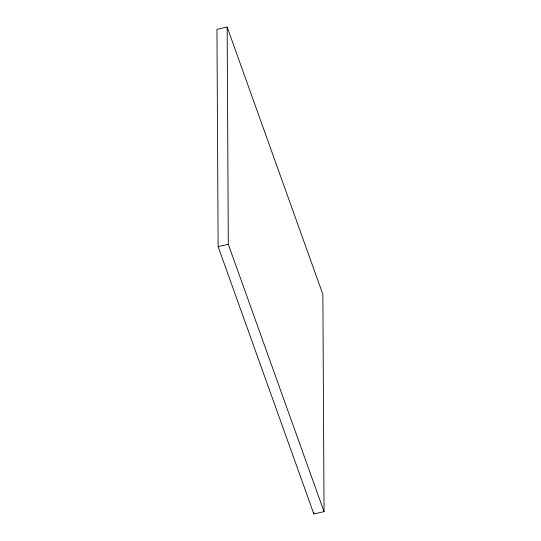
<?xml version="1.0" encoding="UTF-8"?>
<svg xmlns="http://www.w3.org/2000/svg" width="541" height="541" viewBox="0 0 541 541"><rect width="100%" height="100%" fill="white"/><g stroke="black" fill="none" stroke-linecap="round" stroke-linejoin="round"><path stroke-width="0.81" d="M227.152 27.05L216.961 29.336L218.124 246.595L313.848 513.95L324.039 511.664L322.876 294.405L227.152 27.05L228.309 244.316L324.039 511.664M218.124 246.595L228.309 244.316M313.841 512.266L313.848 513.95"/></g></svg>
